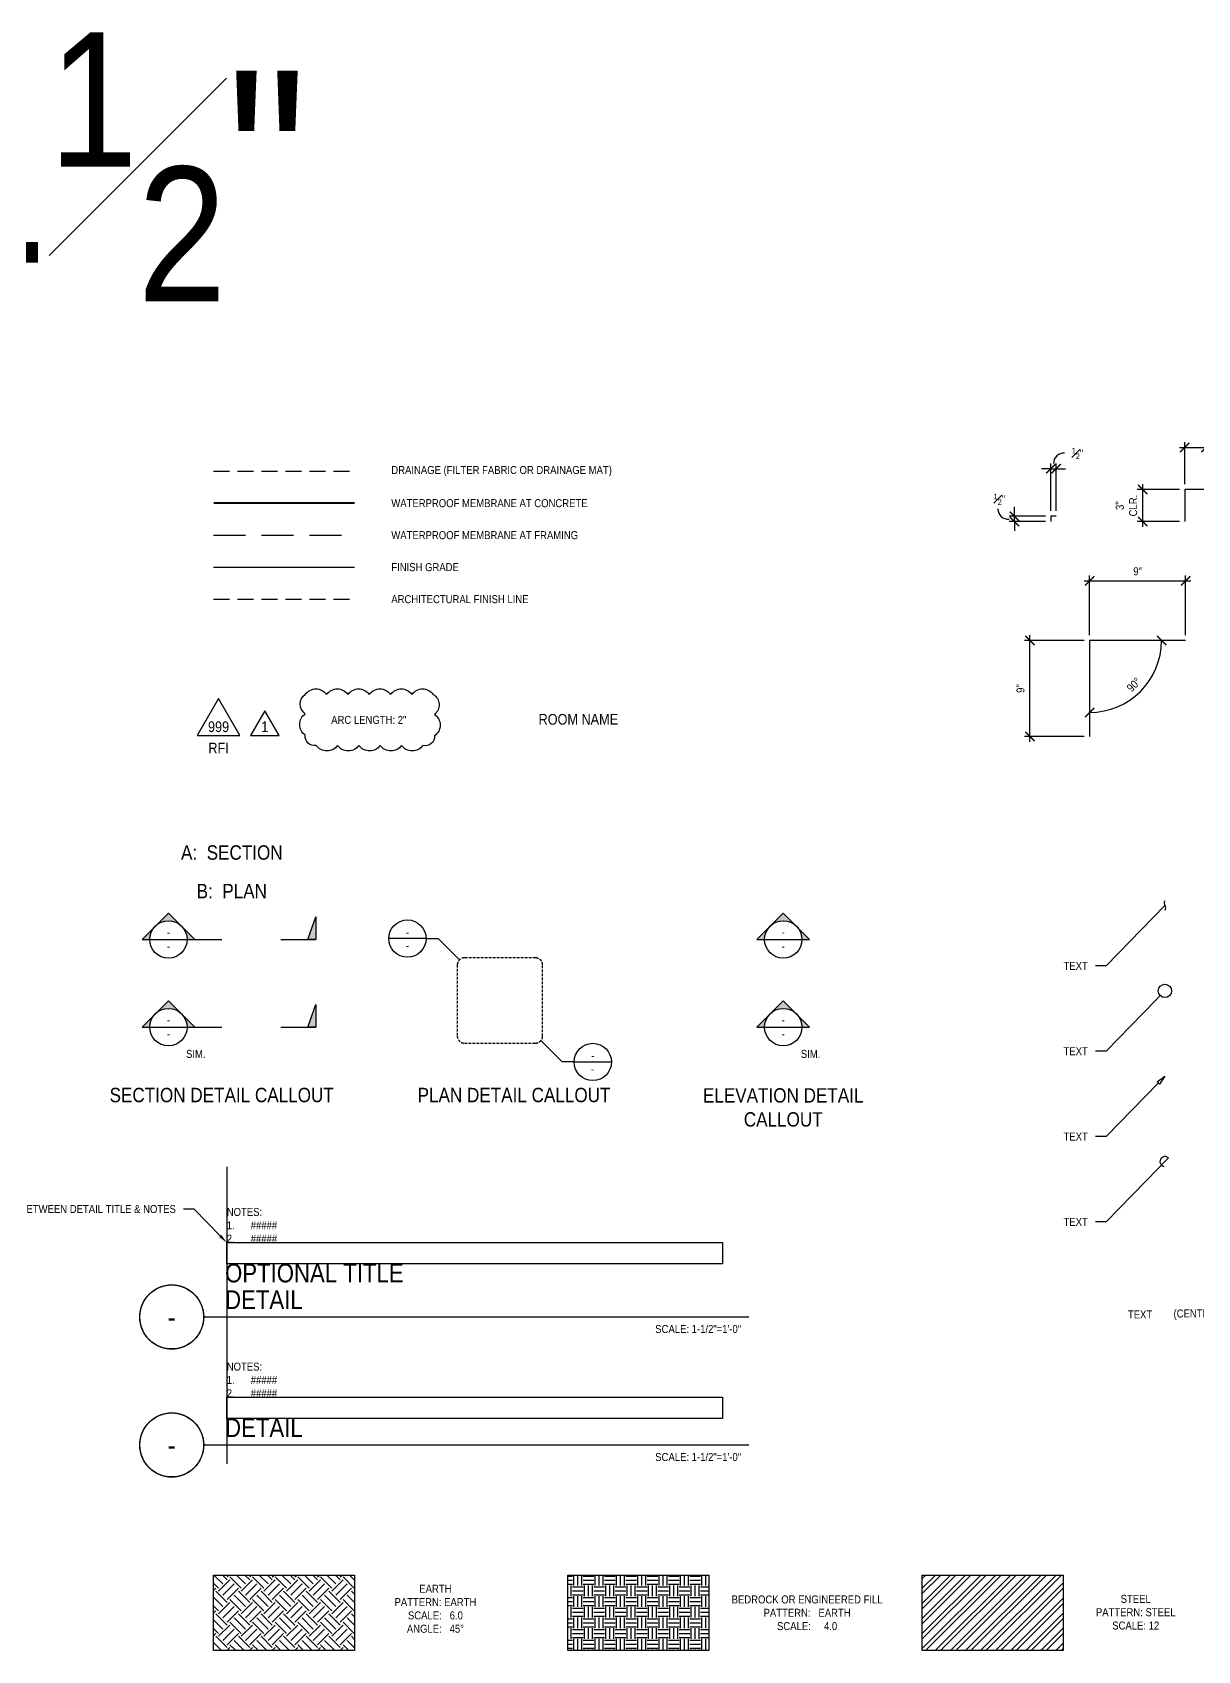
# Model space of a CAD drawing. Header units: inches. Extents: x -2661 to 42767, y -1222 to 9099.
# Drawn here: x 39008.9 to 39118.2, y 1596.7 to 1748.4 of the extents above; entities that cross this region are included whole.
import ezdxf
from ezdxf import colors
from ezdxf.entities.mleader import LeaderData, LeaderLine
from ezdxf.enums import TextEntityAlignment as Align
from ezdxf.math import Vec2, Vec3

# ---------------------------------------------------------------- set-up
doc = ezdxf.new("R2010")
doc.units = ezdxf.units.IN
doc.header["$LTSCALE"] = 12
doc.header["$MEASUREMENT"] = 0
doc.header["$PDMODE"] = 3
for name, pattern in [('HIDDEN', [0.375, 0.25, -0.125]), ('HIDDEN2', [0.1875, 0.125, -0.0625]), ('PHANTOM2', [1.25, 0.625, -0.125, 0.125, -0.125, 0.125, -0.125])]:
    doc.linetypes.add(name, pattern=pattern)
doc.layers.get('0').update_dxf_attribs({"linetype": 'CONTINUOUS'})
doc.layers.get('DefPoints').update_dxf_attribs({"color": 251, "linetype": 'CONTINUOUS'})
doc.layers.add('DESIGNER COMMENTS', color=221, linetype='CONTINUOUS', plot=False)
doc.layers.add('S-ANNO-GRID-NONPLOT', color=251, linetype='CONTINUOUS', plot=False)
for name, color, linetype in [('S-ANNO-DIMS', 2, 'CONTINUOUS'), ('S-ANNO-NOTE', 4, 'CONTINUOUS'), ('S-ANNO-NOTE-EXIST', 251, 'CONTINUOUS'), ('S-ANNO-SYMB', 4, 'CONTINUOUS'), ('S-ARCH-FINISHES', 1, 'HIDDEN2'), ('S-DETL-SYMB', 4, 'CONTINUOUS'), ('S-GRADE', 3, 'CONTINUOUS'), ('S-MEMBRANE', 6, 'HIDDEN'), ('S-REV-1', 2, 'CONTINUOUS'), ('S-REV-DELTA', 2, 'CONTINUOUS'), ('S-ROOM-NAME', 251, 'CONTINUOUS')]:
    doc.layers.add(name, color=color, linetype=linetype)
doc.layers.add('S-ANNO-NONPLOT', color=253, linetype='CONTINUOUS', plot=False, transparency=0.5)
doc.layers.add('S-HATCH-SOIL', color=7, linetype='CONTINUOUS', true_color=0x8f8f8f, transparency=0.8)
doc.layers.add('S-HATCH1', color=1, linetype='CONTINUOUS', transparency=0.5)
doc.styles.add('Arial', font='arial.ttf', dxfattribs={"width": 0.85})
doc.dimstyles.new('DIM-8_Se', dxfattribs={"dimscale": 8, "dimtxt": 0.09375, "dimasz": 0.109375, "dimexe": 0.0625, "dimexo": 0.0625, "dimgap": 0.0625, "dimtad": 1, "dimdec": 4, "dimzin": 11, "dimdsep": 46, "dimlunit": 4, "dimtxsty": 'Arial', "dimblk": 'ARCHTICK', "dimcen": 0.125, "dimdle": 0.0625, "dimclrd": 256, "dimclre": 256, "dimclrt": 4, "dimadec": 0, "dimazin": 0, "dimtfac": 0.75, "dimtdec": 4, "dimtmove": 0, "dimatfit": 3, "dimfxl": 1, "dimfrac": 1, "dimtolj": 1, "dimtzin": 0, "dimarcsym": 0})

# ---------------------------------------------------------------- blocks, each defined once
blk = doc.blocks.new('_ARCHTICK')
at = {"color": 0, "linetype": 'ByBlock', "const_width": 0.15}
blk.add_lwpolyline([(-0.5, -0.5), (0.5, 0.5)], dxfattribs=at)
blk = doc.blocks.new('*D1448')
at = {"layer": 'DefPoints', "color": 0, "transparency": 16777216}
for p in [(39101.01, 1703), (39104.42, 1703), (39104.42, 1702.5)]:
    blk.add_point(p, dxfattribs=at)
at = {"layer": 'S-ANNO-DIMS', "lineweight": -2, "transparency": 16777216}
for p, q in [((39101.01, 1703), (39101.01, 1703.88)), ((39103.92, 1703), (39100.51, 1703)), ((39103.92, 1702.5), (39100.51, 1702.5)), ((39101.01, 1702.5), (39101.01, 1703)), ((39101.01, 1702.5), (39101.01, 1701.63))]:
    blk.add_line(p, q, dxfattribs=at)
at = {"layer": 'S-ANNO-DIMS', "lineweight": -2, "transparency": 16777216, "xscale": 0.875, "yscale": 0.875, "zscale": 0.875}
for p, rotation in [((39101.01, 1703), 270), ((39101.01, 1702.5), 90)]:
    blk.add_blockref('_ARCHTICK', p, dxfattribs=dict(at, rotation=rotation))
blk = doc.blocks.new('*D1449')
at = {"layer": 'DefPoints', "color": 0, "transparency": 16777216}
for p in [(39104.92, 1707.46), (39104.42, 1703), (39104.92, 1703)]:
    blk.add_point(p, dxfattribs=at)
at = {"layer": 'S-ANNO-DIMS', "lineweight": -2, "transparency": 16777216}
for p, q in [((39104.42, 1707.46), (39103.55, 1707.46)), ((39104.42, 1703.5), (39104.42, 1707.96)), ((39104.42, 1707.46), (39104.92, 1707.46)), ((39104.92, 1703.5), (39104.92, 1707.96)), ((39104.92, 1707.46), (39105.8, 1707.46))]:
    blk.add_line(p, q, dxfattribs=at)
at = {"layer": 'S-ANNO-DIMS', "lineweight": -2, "transparency": 16777216, "xscale": 0.875, "yscale": 0.875, "zscale": 0.875}
blk.add_blockref('_ARCHTICK', (39104.42, 1707.46), dxfattribs=at)
at = {"layer": 'S-ANNO-DIMS', "lineweight": -2, "transparency": 16777216, "xscale": 0.875, "yscale": 0.875, "zscale": 0.875, "rotation": 180}
blk.add_blockref('_ARCHTICK', (39104.92, 1707.46), dxfattribs=at)
blk = doc.blocks.new('*D1450')
at = {"layer": 'DefPoints', "color": 0, "transparency": 16777216}
for p in [(39102.47, 1691.35), (39108.06, 1691.35), (39108.06, 1682.35)]:
    blk.add_point(p, dxfattribs=at)
at = {"layer": 'S-ANNO-DIMS', "lineweight": -2, "transparency": 16777216}
for p, q in [((39102.47, 1681.85), (39102.47, 1691.85)), ((39107.56, 1691.35), (39101.97, 1691.35)), ((39107.56, 1682.35), (39101.97, 1682.35))]:
    blk.add_line(p, q, dxfattribs=at)
at = {"layer": 'S-ANNO-DIMS', "lineweight": -2, "transparency": 16777216, "xscale": 0.875, "yscale": 0.875, "zscale": 0.875}
for p, rotation in [((39102.47, 1691.35), 90), ((39102.47, 1682.35), 270)]:
    blk.add_blockref('_ARCHTICK', p, dxfattribs=dict(at, rotation=rotation))
at = {"layer": 'S-ANNO-DIMS', "color": 4, "transparency": 16777216, "insert": (39101.58, 1686.85), "char_height": 0.75, "attachment_point": 5, "rotation": 90, "style": 'Arial'}
blk.add_mtext('\\A1;9"', dxfattribs=at)
blk = doc.blocks.new('*D1451')
at = {"layer": 'DefPoints', "color": 0, "transparency": 16777216}
for p in [(39117.06, 1696.95), (39108.06, 1691.35), (39117.06, 1691.35)]:
    blk.add_point(p, dxfattribs=at)
at = {"layer": 'S-ANNO-DIMS', "lineweight": -2, "transparency": 16777216}
for p, q in [((39107.56, 1696.95), (39117.56, 1696.95)), ((39108.06, 1691.85), (39108.06, 1697.45)), ((39117.06, 1691.85), (39117.06, 1697.45))]:
    blk.add_line(p, q, dxfattribs=at)
at = {"layer": 'S-ANNO-DIMS', "lineweight": -2, "transparency": 16777216, "xscale": 0.875, "yscale": 0.875, "zscale": 0.875, "rotation": 180}
blk.add_blockref('_ARCHTICK', (39108.06, 1696.95), dxfattribs=at)
at = {"layer": 'S-ANNO-DIMS', "lineweight": -2, "transparency": 16777216, "xscale": 0.875, "yscale": 0.875, "zscale": 0.875}
blk.add_blockref('_ARCHTICK', (39117.06, 1696.95), dxfattribs=at)
at = {"layer": 'S-ANNO-DIMS', "color": 4, "transparency": 16777216, "insert": (39112.56, 1697.83), "char_height": 0.75, "attachment_point": 5, "style": 'Arial'}
blk.add_mtext('\\A1;9"', dxfattribs=at)
blk = doc.blocks.new('*D1630')
at = {"layer": 'DefPoints', "color": 0, "transparency": 16777216}
for p in [(39108.06, 1691.35), (39108.06, 1691.35), (39117.06, 1691.35), (39111.44, 1685.51), (39108.06, 1682.35)]:
    blk.add_point(p, dxfattribs=at)
at = {"layer": 'S-ANNO-DIMS', "lineweight": -2, "transparency": 16777216}
blk.add_arc((39108.06, 1691.35), 6.74, 270, 0, dxfattribs=at)
at = {"layer": 'S-ANNO-DIMS', "lineweight": -2, "transparency": 16777216, "xscale": 0.875, "yscale": 0.875, "zscale": 0.875}
for p, rotation in [((39114.81, 1691.35), 90), ((39108.06, 1684.61), 180)]:
    blk.add_blockref('_ARCHTICK', p, dxfattribs=dict(at, rotation=rotation))
at = {"layer": 'S-ANNO-DIMS', "color": 4, "transparency": 16777216, "insert": (39112.21, 1687.21), "char_height": 0.75, "attachment_point": 5, "rotation": 45, "style": 'Arial'}
blk.add_mtext('\\A1;90°', dxfattribs=at)
blk = doc.blocks.new('*D1452')
at = {"layer": 'DefPoints', "color": 0, "transparency": 16777216}
for p in [(39116.98, 1705.5), (39113.03, 1702.5), (39116.98, 1702.5)]:
    blk.add_point(p, dxfattribs=at)
at = {"layer": 'S-ANNO-DIMS', "lineweight": -2, "transparency": 16777216}
for p, q in [((39116.48, 1705.5), (39112.53, 1705.5)), ((39113.03, 1706), (39113.03, 1702)), ((39116.48, 1702.5), (39112.53, 1702.5))]:
    blk.add_line(p, q, dxfattribs=at)
at = {"layer": 'S-ANNO-DIMS', "lineweight": -2, "transparency": 16777216, "xscale": 0.875, "yscale": 0.875, "zscale": 0.875}
for p, rotation in [((39113.03, 1705.5), 90), ((39113.03, 1702.5), 270)]:
    blk.add_blockref('_ARCHTICK', p, dxfattribs=dict(at, rotation=rotation))
at = {"layer": 'S-ANNO-DIMS', "color": 4, "transparency": 16777216, "insert": (39111.52, 1704), "char_height": 0.75, "attachment_point": 5, "rotation": 90, "style": 'Arial'}
blk.add_mtext('\\A1;3"\\PCLR.', dxfattribs=at)
blk = doc.blocks.new('*D1453')
at = {"layer": 'DefPoints', "color": 0, "transparency": 16777216}
for p in [(39118.98, 1709.44), (39116.98, 1705.5), (39118.98, 1705.5)]:
    blk.add_point(p, dxfattribs=at)
at = {"layer": 'S-ANNO-DIMS', "lineweight": -2, "transparency": 16777216}
for p, q in [((39116.98, 1706), (39116.98, 1709.94)), ((39118.98, 1706), (39118.98, 1709.94)), ((39116.48, 1709.44), (39118.98, 1709.44)), ((39118.98, 1709.44), (39122.76, 1709.44))]:
    blk.add_line(p, q, dxfattribs=at)
at = {"layer": 'S-ANNO-DIMS', "lineweight": -2, "transparency": 16777216, "xscale": 0.875, "yscale": 0.875, "zscale": 0.875, "rotation": 180}
blk.add_blockref('_ARCHTICK', (39116.98, 1709.44), dxfattribs=at)
at = {"layer": 'S-ANNO-DIMS', "lineweight": -2, "transparency": 16777216, "xscale": 0.875, "yscale": 0.875, "zscale": 0.875}
blk.add_blockref('_ARCHTICK', (39118.98, 1709.44), dxfattribs=at)
at = {"layer": 'S-ANNO-DIMS', "color": 4, "transparency": 16777216, "insert": (39121.31, 1710.96), "char_height": 0.75, "attachment_point": 5, "style": 'Arial'}
blk.add_mtext('\\A1;2"\\PCLR.', dxfattribs=at)
blk = doc.blocks.new('_Integral')
at = {"color": 0, "linetype": 'ByBlock', "lineweight": -2}
for centre, start, end in [((0.44, -0.09), 102, 168), ((-0.44, 0.09), 282, 348)]:
    blk.add_arc(centre, 0.454, start, end, dxfattribs=at)
blk = doc.blocks.new('_DotBlank')
at = {"color": 0, "lineweight": -2}
blk.add_line((-0.5, 0), (-1, 0), dxfattribs=at)
blk.add_circle((0, 0), 0.5, dxfattribs=at)
blk = doc.blocks.new('_ClosedBlank')
at = {"color": 0, "linetype": 'ByBlock', "lineweight": -2}
for p, q in [((-1, 0.17), (0, 0)), ((-1, 0.17), (-1, -0.17)), ((0, 0), (-1, -0.17))]:
    blk.add_line(p, q, dxfattribs=at)
blk = doc.blocks.new('ARROW-LOOP')
at = {"color": 0}
blk.add_lwpolyline([(-1.81, 0), (0.54, 0, 1.317177), (-0.46, -0.28)], format="xyb", dxfattribs=at)
blk = doc.blocks.new('REV DELTA')
blk.add_lwpolyline([(2, 0), (0, 3.46), (-2, 0)], close=True)
at = {"style": 'Arial', "width": 0.85}
blk.add_attdef('1', text='', height=1.5, dxfattribs=at).set_placement((0, 1.23), align=Align.MIDDLE)
blk = doc.blocks.new('RevDelta_CA')
blk.add_lwpolyline([(12, 0), (0, 20.79), (-12, 0)], close=True)
at = {"style": 'Arial', "width": 0.85}
for tag, p in [('NUMBER', (0, 4.92)), ('TYPE', (0, -7.08))]:
    blk.add_attdef(tag, text='', height=6, dxfattribs=at).set_placement(p, align=Align.MIDDLE_CENTER)
blk = doc.blocks.new('*U545')
at = {"layer": 'S-ANNO-SYMB', "color": 4, "linetype": 'ByBlock'}
blk.add_lwpolyline([(-24, 20), (-24, -20, 0.414214), (-20, -24), (20, -24, 0.414214), (24, -20), (24, 20, 0.414214), (20, 24), (-20, 24, 0.414214)], format="xyb", close=True, dxfattribs=at)
blk = doc.blocks.new('*U642')
at = {"layer": 'S-ANNO-SYMB', "color": 4}
blk.add_lwpolyline([(-18.72, 12), (-39.7, 12)], dxfattribs=at)
at = {"layer": 'S-ANNO-SYMB', "color": 2}
blk.add_lwpolyline([(-18.72, 12), (-12, 12), (0, 0)], dxfattribs=at)
at = {"layer": 'S-ANNO-SYMB', "color": 4}
blk.add_circle((-29.21, 12), 10.49, dxfattribs=at)
at = {"layer": 'S-ANNO-NOTE', "style": 'Arial', "width": 0.85}
blk.add_attdef('DETAILNO.', text='', height=4.5, dxfattribs=at).set_placement((-29.21, 12), align=Align.BOTTOM_CENTER)
blk.add_attdef('SHEETNO.', text='', height=4.5, dxfattribs=at).set_placement((-29.21, 8), align=Align.MIDDLE_CENTER)
blk = doc.blocks.new('*U643')
at = {"layer": 'S-ANNO-SYMB', "color": 2}
blk.add_lwpolyline([(18.72, -12), (12, -12), (0, 0)], dxfattribs=at)
at = {"layer": 'S-ANNO-SYMB', "color": 4}
blk.add_lwpolyline([(18.72, -12), (39.7, -12)], dxfattribs=at)
blk.add_circle((29.21, -12), 10.49, dxfattribs=at)
at = {"layer": 'S-ANNO-NOTE', "style": 'Arial', "width": 0.85}
blk.add_attdef('DETAILNO.', text='', height=4.5, dxfattribs=at).set_placement((29.22, -12), align=Align.BOTTOM_CENTER)
blk.add_attdef('SHEETNO.', text='', height=4.5, dxfattribs=at).set_placement((29.01, -16), align=Align.MIDDLE_CENTER)
blk = doc.blocks.new('*U1414')
h = blk.add_hatch(color=256)
edge = h.paths.add_edge_path()
edge.add_line((0.219, 0), (0.309, 0))
edge.add_line((0.309, 0), (0, 0.309))
edge.add_line((0, 0.309), (-0.309, 0))
edge.add_line((-0.309, 0), (-0.219, 0))
edge.add_arc((0, 0), 0.219, 0, 180, ccw=False)
blk.add_line((-0.219, 0), (0.219, 0))
at = {"color": 0, "linetype": 'PHANTOM2'}
for p, q in [((0.312, 0), (0.625, 0)), ((1.316, 0), (1.729, 0))]:
    blk.add_line(p, q, dxfattribs=at)
blk.add_lwpolyline([(0.219, 0), (0.309, 0), (0, 0.309), (-0.309, 0), (-0.219, 0, -1)], format="xyb", close=True)
blk.add_lwpolyline([(1.633, 0), (1.729, 0.267), (1.729, 0)], close=True)
blk.add_circle((0, 0), 0.219)
blk.add_solid([(1.729, 0.267), (1.633, 0), (1.729, 0)])
at = {"style": 'Arial', "width": 0.85, "flags": 8}
blk.add_attdef('VIEWNUMBER', text='', height=0.0938, dxfattribs=at).set_placement((0, 0.011), align=Align.BOTTOM_CENTER)
blk.add_attdef('SHEETNUMBER', text='', height=0.0938, dxfattribs=at).set_placement((0, -0.032), align=Align.TOP_CENTER)
blk.add_attdef('SIM/TYP', (0.206, -0.36), '', height=0.0938, dxfattribs=at)
blk = doc.blocks.new('*U1415')
h = blk.add_hatch(color=256)
edge = h.paths.add_edge_path()
edge.add_line((0.219, 0), (0.309, 0))
edge.add_line((0.309, 0), (0, 0.309))
edge.add_line((0, 0.309), (-0.309, 0))
edge.add_line((-0.309, 0), (-0.219, 0))
edge.add_arc((0, 0), 0.219, 0, 180, ccw=False)
blk.add_line((-0.219, 0), (0.219, 0))
at = {"color": 0, "linetype": 'PHANTOM2'}
for p, q in [((0.312, 0), (0.625, 0)), ((1.316, 0), (1.729, 0))]:
    blk.add_line(p, q, dxfattribs=at)
blk.add_lwpolyline([(0.219, 0), (0.309, 0), (0, 0.309), (-0.309, 0), (-0.219, 0, -1)], format="xyb", close=True)
blk.add_lwpolyline([(1.633, 0), (1.729, 0.267), (1.729, 0)], close=True)
blk.add_circle((0, 0), 0.219)
blk.add_solid([(1.729, 0.267), (1.633, 0), (1.729, 0)])
at = {"style": 'Arial', "width": 0.85, "flags": 8}
blk.add_attdef('VIEWNUMBER', text='', height=0.0938, dxfattribs=at).set_placement((0, 0.011), align=Align.BOTTOM_CENTER)
blk.add_attdef('SHEETNUMBER', text='', height=0.0938, dxfattribs=at).set_placement((0, -0.032), align=Align.TOP_CENTER)
blk.add_attdef('SIM/TYP', (0.206, -0.36), '', height=0.0938, dxfattribs=at)
blk = doc.blocks.new('*U1252')
h = blk.add_hatch(color=256)
edge = h.paths.add_edge_path()
edge.add_line((0.219, 0), (0.309, 0))
edge.add_line((0.309, 0), (0, 0.309))
edge.add_line((0, 0.309), (-0.309, 0))
edge.add_line((-0.309, 0), (-0.219, 0))
edge.add_arc((0, 0), 0.219, 0, 180, ccw=False)
blk.add_line((-0.219, 0), (0.219, 0))
blk.add_lwpolyline([(0.219, 0), (0.309, 0), (0, 0.309), (-0.309, 0), (-0.219, 0, -1)], format="xyb", close=True)
blk.add_circle((0, 0), 0.219)
at = {"style": 'Arial', "width": 0.85, "flags": 8}
blk.add_attdef('VIEWNUMBER', text='', height=0.0938, dxfattribs=at).set_placement((0, 0.011), align=Align.BOTTOM_CENTER)
blk.add_attdef('SHEETNUMBER', text='', height=0.0938, dxfattribs=at).set_placement((0, -0.032), align=Align.TOP_CENTER)
blk = doc.blocks.new('*U690')
at = {"const_width": 0.125}
for points in [[(-3, 0, -1), (3, 0, 3.732051)], [(-3, 0, 1), (3, 0, -3.732051)]]:
    blk.add_lwpolyline(points, format="xyb", dxfattribs=at)
blk.add_lwpolyline([(3, 0), (54.14, 0)], dxfattribs=at)
blk.add_circle((0, 0), 3)
at = {"style": 'Arial', "width": 0.85}
for tag, p in [('DWG_TITLE_1', (5, 4.12)), ('DWG_TITLE_2', (5, 1.62))]:
    blk.add_attdef(tag, text='', height=1.75, dxfattribs=at).set_placement(p, align=Align.MIDDLE_LEFT)
blk.add_attdef('#', text='', height=2, dxfattribs=at).set_placement((0, 0), align=Align.MIDDLE_CENTER)
blk.add_attdef('SCALE', text='', height=0.75, dxfattribs=at).set_placement((53.39, -0.75), align=Align.TOP_RIGHT)

msp = doc.modelspace()

# ---------------------------------------------------------------- hatches: boundary and pattern name
at = {"layer": 'S-HATCH-SOIL'}
h = msp.add_hatch(dxfattribs=at)
h.set_pattern_fill('EARTH', color=256, scale=6, angle=45, style=0)
h.set_pattern_definition([(45, (36627.971, 559.8757), (1e-16, 2.12132034), [1.5, -1.5]), (45, (36627.5732, 560.2735), (1e-16, 2.12132034), [1.5, -1.5]), (45, (36627.1755, 560.6712), (1e-16, 2.12132034), [1.5, -1.5]), (135, (36627.1755, 560.9364), (-2.12132034, 5e-16), [1.5, -1.5]), (135, (36627.5732, 561.3341), (-2.12132034, 5e-16), [1.5, -1.5]), (135, (36627.971, 561.7319), (-2.12132034, 5e-16), [1.5, -1.5])])
h.paths.add_polyline_path([(39025.91738, 1603.74374), (39039.14332, 1603.74374), (39039.14332, 1596.65599), (39025.91738, 1596.65599)])
h = msp.add_hatch(dxfattribs=at)
h.set_pattern_fill('EARTH', color=256, scale=4, style=0)
h.set_pattern_definition([(0, (36643.5819, 559.8757), (1, 1), [1, -1]), (0, (36643.5819, 560.2507), (1, 1), [1, -1]), (0, (36643.5819, 560.6257), (1, 1), [1, -1]), (90, (36643.7069, 560.7507), (-1, 1), [1, -1]), (90, (36644.0819, 560.7507), (-1, 1), [1, -1]), (90, (36644.4569, 560.7507), (-1, 1), [1, -1])])
h.paths.add_polyline_path([(39059.14332, 1603.74374), (39072.36926, 1603.74374), (39072.36926, 1596.65599), (39059.14332, 1596.65599)])
at = {"layer": 'S-HATCH1'}
h = msp.add_hatch(dxfattribs=at)
h.set_pattern_fill('STEEL', color=256, scale=8, style=0)
h.set_pattern_definition([(45, (36712.0378, 570.8318), (-0.7071068, 0.7071068), []), (45, (36712.0378, 571.3318), (-0.7071068, 0.7071068), [])])
h.paths.add_polyline_path([(39092.36926, 1603.74374), (39105.59519, 1603.74374), (39105.59519, 1596.65599), (39092.36926, 1596.65599)])

# ---------------------------------------------------------------- linework, layer by layer
at = {"layer": 'DESIGNER COMMENTS'}
for p, q in [((39027.15606, 1642.01418), (39027.15606, 1626.16743)), ((39027.15606, 1630.01418), (39027.15606, 1614.16743))]:
    msp.add_line(p, q, dxfattribs=at)
for points in [[(39027.15606, 1634.90644), (39073.62879, 1634.90644), (39073.62879, 1632.90644), (39027.15606, 1632.90644)], [(39027.15606, 1620.40644), (39073.62879, 1620.40644), (39073.62879, 1618.40644), (39027.15606, 1618.40644)]]:
    msp.add_lwpolyline(points, close=True, dxfattribs=at)
at = {"layer": 'S-ANNO-DIMS'}
for centre, start, end in [((39105.60931, 1707.96913), 83.5851216, 180.5344352), ((39100.40524, 1703.67409), 179.4655648, 276.4148784)]:
    msp.add_arc(centre, 0.93724, start, end, dxfattribs=at)
at = {"layer": 'S-ANNO-NONPLOT'}
for points in [[(39118.97638, 1705.49945), (39116.97638, 1705.49945), (39116.97638, 1702.49945)], [(39104.9226, 1703.00496), (39104.4226, 1703.00496), (39104.4226, 1702.50496)], [(39117.06426, 1691.34943), (39108.06426, 1691.34943), (39108.06426, 1682.34943)]]:
    msp.add_lwpolyline(points, dxfattribs=at)
at = {"layer": 'S-ANNO-NONPLOT', "linetype": 'ByBlock'}
for points in [[(39025.91738, 1603.74374), (39039.14332, 1603.74374), (39039.14332, 1596.65599), (39025.91738, 1596.65599)], [(39059.14332, 1603.74374), (39072.36926, 1603.74374), (39072.36926, 1596.65599), (39059.14332, 1596.65599)], [(39092.36926, 1603.74374), (39105.59519, 1603.74374), (39105.59519, 1596.65599), (39092.36926, 1596.65599)]]:
    msp.add_lwpolyline(points, close=True, dxfattribs=at)
at = {"layer": 'S-ARCH-FINISHES'}
msp.add_line((39025.91738, 1695.24215), (39039.14332, 1695.24215), dxfattribs=at)
at = {"layer": 'S-GRADE'}
msp.add_line((39025.91738, 1698.24215), (39039.14332, 1698.24215), dxfattribs=at)
at = {"layer": 'S-MEMBRANE', "color": 2, "linetype": 'HIDDEN2'}
msp.add_line((39025.91738, 1707.24215), (39039.14332, 1707.24215), dxfattribs=at)
at = {"layer": 'S-MEMBRANE'}
msp.add_line((39025.91738, 1701.24215), (39039.14332, 1701.24215), dxfattribs=at)
at = {"layer": 'S-MEMBRANE', "color": 4, "linetype": 'HIDDEN2', "const_width": 0.16667}
msp.add_lwpolyline([(39025.91738, 1704.24215), (39039.14332, 1704.24215)], dxfattribs=at)
at = {"layer": 'S-REV-1'}
msp.add_lwpolyline([(39034.51921, 1686.29722, -0.52056705), (39036.51921, 1686.29722, -0.52056705), (39038.51921, 1686.29722, -0.52056705), (39040.51921, 1686.29722, -0.52056705), (39042.51921, 1686.29722, -0.52056705), (39044.51921, 1686.29722, -0.52056705), (39046.51921, 1686.29722, -0.52056705), (39046.64487, 1684.42287, -0.52056705), (39046.64487, 1682.42287, -0.52056705), (39045.55129, 1681.51645, -0.52056705), (39043.55129, 1681.51645, -0.52056705), (39041.55129, 1681.51645, -0.52056705), (39039.55129, 1681.51645, -0.52056705), (39037.55129, 1681.51645, -0.52056705), (39035.55129, 1681.51645, -0.52056705), (39034.51921, 1682.48437, -0.52056705), (39034.51921, 1684.48437, -0.52056705)], format="xyb", close=True, dxfattribs=at)

# ---------------------------------------------------------------- block references
at = {"layer": 'S-ANNO-NOTE'}
for p, values in [((39021.99803, 1627.93373), {'#': '-', 'DWG_TITLE_1': 'OPTIONAL TITLE', 'DWG_TITLE_2': 'DETAIL', 'SCALE': 'SCALE: 1-1/2"=1\'-0"'}), ((39021.99803, 1615.93373), {'#': '-', 'DWG_TITLE_2': 'DETAIL', 'SCALE': 'SCALE: 1-1/2"=1\'-0"'})]:
    msp.add_blockref('*U690', p, dxfattribs=at).add_auto_attribs(values)
at = {"layer": 'S-DETL-SYMB', "color": 2}
ref = msp.add_blockref('*U1415', (39021.68931, 1663.32484), dxfattribs=dict(at, xscale=8, yscale=8, zscale=8))
ref.add_attrib('VIEWNUMBER', '-', dxfattribs={"layer": '0', "height": 0.75, "style": 'Arial', "width": 0.85, "flags": 8}).set_placement((39021.68931, 1663.41156), align=Align.BOTTOM_CENTER)
ref.add_attrib('SHEETNUMBER', '-', dxfattribs={"layer": '0', "height": 0.75, "style": 'Arial', "width": 0.85, "flags": 8}).set_placement((39021.68931, 1663.06517), align=Align.TOP_CENTER)
at = {"layer": 'S-DETL-SYMB', "color": 2, "xscale": 8, "yscale": 8, "zscale": 8}
msp.add_blockref('*U1252', (39079.33287, 1663.32484), dxfattribs=at).add_auto_attribs({'VIEWNUMBER': '-', 'SHEETNUMBER': '-'})
at = {"layer": 'S-DETL-SYMB', "xscale": 0.1666666666666667, "yscale": 0.1666666666666667, "zscale": 0.1666666666666667}
for name, p in [('*U642', (39048.96593, 1661.41156)), ('*U643', (39056.61137, 1653.84103))]:
    msp.add_blockref(name, p, dxfattribs=at).add_auto_attribs({'DETAILNO.': '-', 'SHEETNO.': '-'})
at = {"layer": 'S-DETL-SYMB', "linetype": 'HIDDEN2', "xscale": 0.1666666666666667, "yscale": 0.1666666666666667, "zscale": 0.1666666666666667}
msp.add_blockref('*U545', (39052.77066, 1657.60682), dxfattribs=at)
at = {"layer": 'S-DETL-SYMB', "color": 2}
ref = msp.add_blockref('*U1414', (39021.68931, 1655.10641), dxfattribs=dict(at, xscale=8, yscale=8, zscale=8))
ref.add_attrib('VIEWNUMBER', '-', dxfattribs={"layer": '0', "height": 0.75, "style": 'Arial', "width": 0.85, "flags": 8}).set_placement((39021.68931, 1655.19313), align=Align.BOTTOM_CENTER)
ref.add_attrib('SHEETNUMBER', '-', dxfattribs={"layer": '0', "height": 0.75, "style": 'Arial', "width": 0.85, "flags": 8}).set_placement((39021.68931, 1654.84674), align=Align.TOP_CENTER)
ref.add_attrib('SIM/TYP', 'SIM.', (39023.33926, 1652.22423), dxfattribs={"layer": '0', "height": 0.75, "style": 'Arial', "width": 0.85})
ref = msp.add_blockref('*U1252', (39079.33287, 1655.10641), dxfattribs=dict(at, xscale=8, yscale=8, zscale=8))
ref.add_attrib('VIEWNUMBER', '-', dxfattribs={"layer": '0', "height": 0.75, "style": 'Arial', "width": 0.85, "flags": 8}).set_placement((39079.33287, 1655.19313), align=Align.BOTTOM_CENTER)
ref.add_attrib('SHEETNUMBER', '-', dxfattribs={"layer": '0', "height": 0.75, "style": 'Arial', "width": 0.85, "flags": 8}).set_placement((39079.33287, 1654.84674), align=Align.TOP_CENTER)
ref.add_attrib('SIM/TYP', 'SIM.', (39080.98282, 1652.22423), dxfattribs={"layer": '0', "height": 0.75, "style": 'Arial', "width": 0.85})
at = {"layer": 'S-REV-DELTA'}
for name, p, xscale, yscale, zscale, values in [('RevDelta_CA', (39026.38849, 1682.44944), 0.1666666666666667, 0.1666666666666667, 0.1666666666666667, {'NUMBER': '999', 'TYPE': 'RFI'}), ('REV DELTA', (39030.72192, 1682.44944), 0.6666666666666666, 0.6666666666666666, 0.6666666666666666, {'1': '1'})]:
    msp.add_blockref(name, p, dxfattribs=dict(at, xscale=xscale, yscale=yscale, zscale=zscale)).add_auto_attribs(values)

# ---------------------------------------------------------------- texts
at = {"layer": 'S-ANNO-DIMS', "color": 4, "char_height": 0.75, "style": 'Arial'}
for insert, width, attachment_point in [((39106.38483, 1709.40961), 15.0026265, 1), ((39100.13861, 1705.11587), 15.0201865, 3)]:
    msp.add_mtext('\\A1;{\\H0.7x;\\S1#2;}"', dxfattribs=dict(at, insert=insert, width=width, attachment_point=attachment_point))
at = {"layer": 'S-ANNO-GRID-NONPLOT', "color": 191, "insert": (38998.60476, 1748.36325), "char_height": 18, "width": 59.0975878, "attachment_point": 1, "style": 'Arial'}
msp.add_mtext('\\A1;1{\\H0.7x;\\S1#2;}"', dxfattribs=at)
at = {"layer": 'S-ANNO-NOTE', "color": 191, "style": 'Arial'}
for s, insert, char_height, width, attachment_point in [('DRAINAGE (FILTER FABRIC OR DRAINAGE MAT)', (39042.58584, 1707.22267), 0.75, 28.1383254, 4), ('WATERPROOF MEMBRANE AT CONCRETE', (39042.58584, 1704.22267), 0.75, 28.1383254, 4), ('WATERPROOF MEMBRANE AT FRAMING', (39042.58584, 1701.22267), 0.75, 28.1383254, 4), ('FINISH GRADE', (39042.58584, 1698.22267), 0.75, 28.1383254, 4), ('ARCHITECTURAL FINISH LINE', (39042.58584, 1695.22267), 0.75, 28.1383254, 4), ('ELEVATION DETAIL CALLOUT', (39079.33287, 1645.76313), 1.35, 15.3667326, 8), ('(CENTER JUSTIFIED)', (39115.9298, 1628.14985), 0.75, 10.4807638, 4)]:
    msp.add_mtext(s, dxfattribs=dict(at, insert=insert, char_height=char_height, width=width, attachment_point=attachment_point))
at = {"layer": 'S-ANNO-NOTE', "char_height": 0.75, "style": 'Arial'}
for s, insert, width, attachment_point in [('ARC LENGTH: 2"', (39040.47313, 1683.90683), 19.6151165, 5), ('NOTES:\\P\\pxi-3,l3,t3;1.^I#####\\P2.^I#####', (39027.15606, 1634.90644), 45.9596262, 7), ('NOTES:\\P\\pxi-3,l3,t3;1.^I#####\\P2.^I#####', (39027.15606, 1620.40644), 45.9596262, 7), ('EARTH\\PPATTERN: EARTH\\PSCALE:   6.0\\PANGLE:   45%%D', (39046.72177, 1600.57781), 19.6151165, 5), ('\\pxqc;BEDROCK OR ENGINEERED FILL\\PPATTERN:   EARTH \\PSCALE:     4.0', (39081.5728, 1600.19987), 19.6151165, 5), ('STEEL\\PPATTERN:^ISTEEL \\PSCALE:^I12', (39112.38464, 1600.2516), 19.6151165, 5)]:
    msp.add_mtext(s, dxfattribs=dict(at, insert=insert, width=width, attachment_point=attachment_point))
at = {"layer": 'S-ANNO-NOTE', "color": 6, "char_height": 1.35, "width": 20.7200435, "attachment_point": 8, "style": 'Arial'}
for s, insert in [('A:  SECTION', (39027.63193, 1670.78237)), ('B:  PLAN', (39027.63193, 1667.18465))]:
    msp.add_mtext(s, dxfattribs=dict(at, insert=insert))
at = {"layer": 'S-ANNO-NOTE', "color": 191, "char_height": 1.35, "attachment_point": 8, "style": 'Arial'}
for s, insert in [('SECTION DETAIL CALLOUT', (39026.68173, 1648.04869)), ('PLAN DETAIL CALLOUT', (39054.09191, 1648.04869))]:
    msp.add_mtext(s, dxfattribs=dict(at, insert=insert))
at = {"layer": 'S-ANNO-NOTE-EXIST', "insert": (39112.79132, 1628.16772), "char_height": 0.75, "width": 5.9448577, "attachment_point": 5, "style": 'Arial'}
msp.add_mtext('TEXT', dxfattribs=at)
at = {"layer": 'S-ROOM-NAME', "insert": (39060.1219, 1683.95719), "char_height": 1, "width": 7.4546044, "attachment_point": 5, "style": 'Arial'}
msp.add_mtext('ROOM NAME', dxfattribs=at)

# ---------------------------------------------------------------- dimensions: what is measured, and where the dimension line sits
at = {"layer": 'S-ANNO-DIMS'}
for base, p2, angle, picture, middle in [((39118.97638, 1709.44322), (39118.97638, 1705.49945), 180, '*D1453', (39121.30502, 1710.95755)), ((39113.0326, 1702.49945), (39116.97638, 1702.49945), 90, '*D1452', (39111.51828, 1703.99945))]:
    dim = msp.add_linear_dim(base=base, p1=(39116.97638, 1705.49945), p2=p2, angle=angle, text='<>\\PCLR.', dimstyle='DIM-8_Se', dxfattribs=at)
    dim.commit()
    dim.dimension.update_dxf_attribs({"geometry": picture, "text_midpoint": middle})
dim = msp.add_linear_dim(base=(39104.9226, 1707.46151), p1=(39104.4226, 1703.00496), p2=(39104.9226, 1703.00496), text=' ', dimstyle='DIM-8_Se', dxfattribs=at)
dim.commit()
dim.dimension.update_dxf_attribs({"geometry": '*D1449', "text_midpoint": (39104.6726, 1707.46151), "dimtype": 160})
dim = msp.add_linear_dim(base=(39101.00576, 1703.00496), p1=(39104.4226, 1702.50496), p2=(39104.4226, 1703.00496), angle=90, text=' ', dimstyle='DIM-8_Se', dxfattribs=at)
dim.commit()
dim.dimension.update_dxf_attribs({"geometry": '*D1448', "text_midpoint": (39101.00576, 1702.75496), "dimtype": 160})
for base, p1, p2, angle, picture, middle in [((39117.06426, 1696.94806), (39108.06426, 1691.34943), (39117.06426, 1691.34943), 180, '*D1451', (39112.56426, 1697.83099)), ((39102.46563, 1691.34943), (39108.06426, 1682.34943), (39108.06426, 1691.34943), 270, '*D1450', (39101.5827, 1686.84943))]:
    dim = msp.add_linear_dim(base=base, p1=p1, p2=p2, angle=angle, dimstyle='DIM-8_Se', dxfattribs=at)
    dim.commit()
    dim.dimension.update_dxf_attribs({"geometry": picture, "text_midpoint": middle})
dim = msp.add_angular_dim_2l(base=(39111.43595, 1685.5095), line1=((39117.06426, 1691.34943), (39108.06426, 1691.34943)), line2=((39108.06426, 1691.34943), (39108.06426, 1682.34943)), dimstyle='DIM-8_Se', dxfattribs=at)
dim.commit()
dim.dimension.update_dxf_attribs({"geometry": '*D1630', "text_midpoint": (39112.20822, 1687.20547)})

# ---------------------------------------------------------------- leaders
at = {"layer": 'S-ANNO-NOTE'}
ml = msp.add_multileader_mtext('Standard', dxfattribs=at)
ml.set_content('TEXT', color=4, style='Arial')
ml.set_leader_properties(color=2)
ml.set_arrow_properties(name='INTEGRAL')
ml.build(insert=Vec2(0, 0))
ml.multileader.update_dxf_attribs({"dogleg_length": 0.36, "arrow_head_size": 0.875, "scale": 8})
ctx = ml.context
ctx.base_point, ctx.scale, ctx.char_height, ctx.arrow_head_size, ctx.landing_gap_size, ctx.plane_origin = Vec3(39154.24453, 1662.33925), 8, 0.75, 0.875, 0.72, Vec3(39203.86155, 1960.67407)
ctx.text_align_type = 2
notes = []
notes.append((ctx, [(0, (1, 1, 0), (39158.92187, 1662.33925), (-1, 0), 1, [(0, [(39167.59853, 1670.82453)], 0, [])])]))
ctx.mtext.insert, ctx.mtext.width, ctx.mtext.alignment, ctx.mtext.flow_direction = Vec3(39157.20187, 1662.71425), 16, 3, 5
ml = msp.add_multileader_mtext('Standard', dxfattribs=at)
ml.set_content('\\A1;{\\C4;MAKE SURE THIS ARROW SIZE IS \\H0.7x;\\S5#32;\\H1.4286x;" ONLY FOR 4x, 8x AND 12x SCALE FACTORS}', color=4, style='Arial')
ml.set_leader_properties(color=2)
ml.set_arrow_properties(name='DOTBLANK')
ml.build(insert=Vec2(0, 0))
ml.multileader.update_dxf_attribs({"dogleg_length": 0.36, "arrow_head_size": 1.25, "scale": 8})
ctx = ml.context
ctx.base_point, ctx.scale, ctx.char_height, ctx.arrow_head_size, ctx.landing_gap_size, ctx.plane_origin = Vec3(39140.67573, 1654.33925), 8, 0.75, 1.25, 0.72, Vec3(39203.86155, 1952.67407)
ctx.text_align_type = 2
notes.append((ctx, [(0, (1, 1, 0), (39158.92187, 1654.33925), (-1, 0), 1, [(0, [(39167.40715, 1662.82453)], 0, [])])]))
ctx.mtext.insert, ctx.mtext.width, ctx.mtext.defined_height, ctx.mtext.alignment, ctx.mtext.flow_direction = Vec3(39157.20187, 1654.72064), 16, 2.51618, 3, 5
ml = msp.add_multileader_mtext('Standard', dxfattribs=at)
ml.set_content('\\A1;{\\C4;(\\H0.7x;\\S7#64;\\H1.4286x;"x12) = ARROW SIZE 1\\H0.7x;\\S5#16;\\H1.4286x;"\\P(\\H0.7x;\\S3#32;\\H1.4286x;"x12) = TEXT HEIGHT 1\\H0.7x;\\S1#8;\\H1.4286x;"}', color=4, style='Arial')
ml.set_leader_properties(color=2)
ml.build(insert=Vec2(0, 0))
ml.multileader.update_dxf_attribs({"dogleg_length": 0.36, "arrow_head_size": 0.875, "scale": 8})
ctx = ml.context
ctx.base_point, ctx.scale, ctx.char_height, ctx.arrow_head_size, ctx.landing_gap_size, ctx.plane_origin = Vec3(39144.28658, 1646.33925), 8, 0.75, 0.875, 0.72, Vec3(39203.86155, 1944.67407)
ctx.text_align_type = 2
notes.append((ctx, [(0, (1, 1, 0), (39158.92187, 1646.33925), (-1, 0), 1, [(0, [(39167.26445, 1654.68183)], 0, [])])]))
ctx.mtext.insert, ctx.mtext.width, ctx.mtext.alignment, ctx.mtext.flow_direction = Vec3(39157.20187, 1646.8245), 16, 3, 5
ml = msp.add_multileader_mtext('Standard', dxfattribs=at)
ml.set_content('TEXT', color=4, style='Arial')
ml.set_leader_properties(color=2)
ml.set_arrow_properties(name='ARROW-LOOP')
ml.build(insert=Vec2(0, 0))
ml.multileader.update_dxf_attribs({"dogleg_length": 0.36, "arrow_head_size": 0.875, "scale": 8})
ctx = ml.context
ctx.base_point, ctx.scale, ctx.char_height, ctx.arrow_head_size, ctx.landing_gap_size, ctx.plane_origin = Vec3(39154.24453, 1638.33925), 8, 0.75, 0.875, 0.72, Vec3(39203.86155, 1936.67407)
ctx.text_align_type = 2
notes.append((ctx, [(0, (1, 1, 0), (39158.92187, 1638.33925), (-1, 0), 1, [(0, [(39167.26445, 1646.68183)], 0, [])])]))
ctx.mtext.insert, ctx.mtext.width, ctx.mtext.alignment, ctx.mtext.flow_direction = Vec3(39157.20187, 1638.71425), 16, 3, 5
ml = msp.add_multileader_mtext('Standard', dxfattribs=at)
ml.set_content('\\A1;{\\C256;TEXT IS BOTTOM LEFT JUSTIFIED TO KEEP CONSISTENT GAP BETWEEN DETAIL TITLE & NOTES}', color=4, style='Arial')
ml.set_leader_properties(color=2)
ml.build(insert=Vec2(0, 0))
ml.multileader.update_dxf_attribs({"dogleg_length": 0.36, "arrow_head_size": 0.875, "scale": 8})
ctx = ml.context
ctx.base_point, ctx.scale, ctx.char_height, ctx.arrow_head_size, ctx.landing_gap_size, ctx.plane_origin = Vec3(39007.13266, 1638.04664), 8, 0.75, 0.875, 0.72, Vec3(39058.31137, 1913.5009)
ctx.text_align_type = 2
notes.append((ctx, [(0, (1, 1, 0), (39024.10079, 1638.04664), (-1, 0), 1, [(0, [(39027.15606, 1634.90644)], 0, [])])]))
ctx.mtext.insert, ctx.mtext.width, ctx.mtext.defined_height, ctx.mtext.alignment, ctx.mtext.flow_direction = Vec3(39022.38079, 1638.43033), 14.5591115, 4.2236, 3, 5
ml = msp.add_multileader_mtext('Standard', dxfattribs=at)
ml.set_content('TEXT', color=4, style='Arial')
ml.set_leader_properties(color=2)
ml.build(insert=Vec2(0, 0))
ml.multileader.update_dxf_attribs({"dogleg_length": 21.88349, "arrow_head_size": 0.875, "scale": 8})
ctx = ml.context
ctx.base_point, ctx.scale, ctx.char_height, ctx.arrow_head_size, ctx.landing_gap_size, ctx.plane_origin = Vec3(39154.24453, 1630.33925), 8, 0.75, 0.875, 0.72, Vec3(39214.67017, 2070.4003)
ctx.text_align_type = 2
notes.append((ctx, [(0, (1, 1, 0), (39158.92187, 1630.33925), (-1, 0), 1, [(0, [(39167.26445, 1630.33925), (39163.09316, 1634.51054)], 0, [])])]))
ctx.mtext.insert, ctx.mtext.width, ctx.mtext.alignment, ctx.mtext.flow_direction = Vec3(39157.20187, 1630.71425), 16, 3, 5
ml = msp.add_multileader_mtext('Standard', dxfattribs=at)
ml.set_content('TEXT', color=4, style='Arial')
ml.set_leader_properties(color=2)
ml.build(insert=Vec2(0, 0))
ml.multileader.update_dxf_attribs({"dogleg_length": 0.36, "arrow_head_size": 0.875, "scale": 8})
ctx = ml.context
ctx.base_point, ctx.scale, ctx.char_height, ctx.arrow_head_size, ctx.landing_gap_size, ctx.plane_origin = Vec3(39154.24453, 1618.33925), 8, 0.75, 0.875, 0.72, Vec3(39203.86155, 1916.67407)
ctx.text_align_type = 2
notes.append((ctx, [(0, (1, 1, 0), (39158.92187, 1618.33925), (-1, 0), 1, [(1, [(39167.26445, 1626.68183), (39167.26445, 1609.99666)], 0, [])])]))
ctx.mtext.insert, ctx.mtext.width, ctx.mtext.alignment, ctx.mtext.flow_direction = Vec3(39157.20187, 1618.71425), 16, 3, 5
at = {"layer": 'S-ANNO-NOTE-EXIST'}
ml = msp.add_multileader_mtext('Standard', dxfattribs=at)
ml.set_content('{\\C256;TEXT}', color=4, style='Arial')
ml.set_leader_properties(color=256)
ml.set_arrow_properties(name='INTEGRAL')
ml.build(insert=Vec2(0, 0))
ml.multileader.update_dxf_attribs({"dogleg_length": 0.36, "arrow_head_size": 0.875, "scale": 8})
ctx = ml.context
ctx.base_point, ctx.scale, ctx.char_height, ctx.arrow_head_size, ctx.landing_gap_size, ctx.plane_origin = Vec3(39104.93222, 1660.84921), 8, 0.75, 0.875, 0.72, Vec3(39153.17365, 1959.18403)
ctx.text_align_type = 2
notes.append((ctx, [(0, (1, 1, 0), (39109.60956, 1660.84921), (-1, 0), 1, [(0, [(39115.12372, 1666.50607)], 0, [])])]))
ctx.mtext.insert, ctx.mtext.width, ctx.mtext.alignment, ctx.mtext.flow_direction = Vec3(39107.88956, 1661.22421), 16, 3, 5
ml = msp.add_multileader_mtext('Standard', dxfattribs=at)
ml.set_content('{\\C256;TEXT}', color=4, style='Arial')
ml.set_leader_properties(color=256)
ml.set_arrow_properties(name='DOTBLANK')
ml.build(insert=Vec2(0, 0))
ml.multileader.update_dxf_attribs({"dogleg_length": 0.36, "arrow_head_size": 1.25, "scale": 8})
ctx = ml.context
ctx.base_point, ctx.scale, ctx.char_height, ctx.arrow_head_size, ctx.landing_gap_size, ctx.plane_origin = Vec3(39104.93222, 1652.84921), 8, 0.75, 1.25, 0.72, Vec3(39153.17365, 1951.18403)
ctx.text_align_type = 2
notes.append((ctx, [(0, (1, 1, 0), (39109.60956, 1652.84921), (-1, 0), 1, [(0, [(39115.12372, 1658.50607)], 0, [])])]))
ctx.mtext.insert, ctx.mtext.width, ctx.mtext.alignment, ctx.mtext.flow_direction = Vec3(39107.88956, 1653.22421), 16, 3, 5
ml = msp.add_multileader_mtext('Standard', dxfattribs=at)
ml.set_content('{\\C256;TEXT}', color=4, style='Arial')
ml.set_leader_properties(color=256)
ml.set_arrow_properties(name='CLOSEDBLANK')
ml.build(insert=Vec2(0, 0))
ml.multileader.update_dxf_attribs({"dogleg_length": 0.36, "arrow_head_size": 0.875, "scale": 8})
ctx = ml.context
ctx.base_point, ctx.scale, ctx.char_height, ctx.arrow_head_size, ctx.landing_gap_size, ctx.plane_origin = Vec3(39104.93222, 1644.84921), 8, 0.75, 0.875, 0.72, Vec3(39153.17365, 1943.18403)
ctx.text_align_type = 2
notes.append((ctx, [(0, (1, 1, 0), (39109.60956, 1644.84921), (-1, 0), 1, [(0, [(39115.12372, 1650.50607)], 0, [])])]))
ctx.mtext.insert, ctx.mtext.width, ctx.mtext.alignment, ctx.mtext.flow_direction = Vec3(39107.88956, 1645.22421), 16, 3, 5
ml = msp.add_multileader_mtext('Standard', dxfattribs=at)
ml.set_content('{\\C256;TEXT}', color=4, style='Arial')
ml.set_leader_properties(color=256)
ml.set_arrow_properties(name='ARROW-LOOP')
ml.build(insert=Vec2(0, 0))
ml.multileader.update_dxf_attribs({"dogleg_length": 0.36, "arrow_head_size": 0.875, "scale": 8})
ctx = ml.context
ctx.base_point, ctx.scale, ctx.char_height, ctx.arrow_head_size, ctx.landing_gap_size, ctx.plane_origin = Vec3(39104.93222, 1636.84921), 8, 0.75, 0.875, 0.72, Vec3(39153.17365, 1935.18403)
ctx.text_align_type = 2
notes.append((ctx, [(0, (1, 1, 0), (39109.60956, 1636.84921), (-1, 0), 1, [(0, [(39115.12372, 1642.50607)], 0, [])])]))
ctx.mtext.insert, ctx.mtext.width, ctx.mtext.alignment, ctx.mtext.flow_direction = Vec3(39107.88956, 1637.22421), 16, 3, 5
for ctx, leaders in notes:
    for number, flags, end, landing, length, lines in leaders:
        leader = LeaderData()
        leader.index, (leader.has_last_leader_line, leader.has_dogleg_vector, leader.attachment_direction) = number, flags
        leader.last_leader_point, leader.dogleg_vector, leader.dogleg_length = Vec3(end), Vec3(landing), length
        for number, points, colour, breaks in lines:
            line = LeaderLine()
            line.index, line.vertices, line.color, line.breaks = number, Vec3.list(points), colors.encode_raw_color(colour), breaks
            leader.lines.append(line)
        ctx.leaders.append(leader)

doc.saveas('drawing.dxf')
